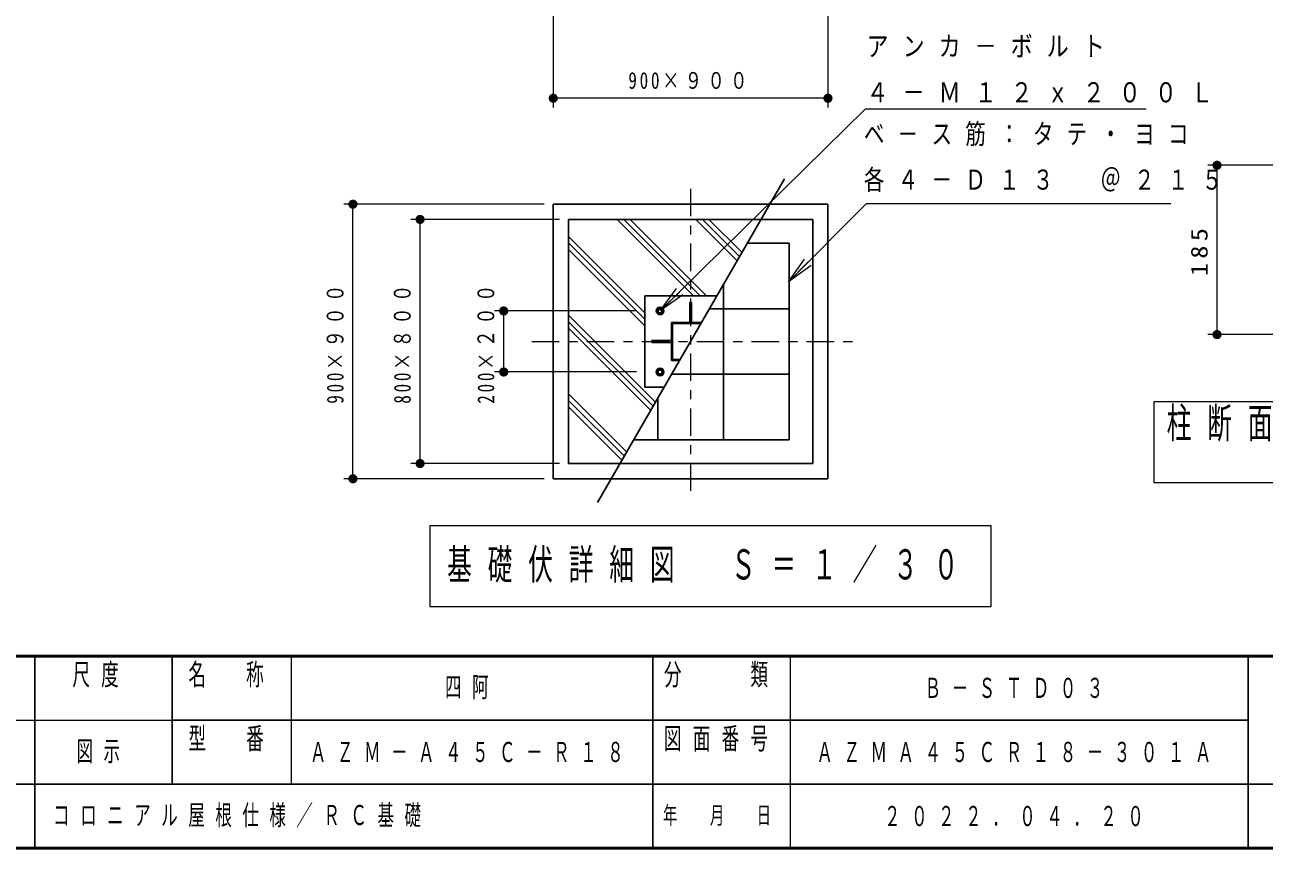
# Model space of a CAD drawing. Units: millimetres on the paper, with parts at other scales. Extents: x -385 to 8, y 0 to 267.
# Drawn here: x -203.6 to -68.2, y 0 to 90 of the extents above; entities that cross this region are included whole.
import ezdxf

# ---------------------------------------------------------------- set-up
doc = ezdxf.new("R2010")
doc.units = ezdxf.units.MM
doc.linetypes.add('USER2', pattern=[6, 3, -1, 1, -1])
doc.layers.add('LY_1', color=7, linetype='Continuous', lineweight=25)
doc.styles.add('ＭＳ ゴシック', font='')
doc.styles.get('ＭＳ ゴシック').set_extended_font_data('MS Gothic')

# ---------------------------------------------------------------- blocks, each defined once
blk = doc.blocks.new('filled_dot')
at = {"color": 0, "linetype": 'Continuous', "lineweight": -2, "const_width": 1.25}
blk.add_lwpolyline([(-0.625, 0, 1), (0.625, 0, 1)], format="xyb", close=True, dxfattribs=at)

msp = doc.modelspace()

# ---------------------------------------------------------------- linework, layer by layer
at = {"layer": 'LY_1', "lineweight": 13}
for p, q in [((-145.886, 107.031), (-145.886, 80.938)), ((-115.887, 107.031), (-115.887, 80.938)), ((-115.887, 81.938), (-145.886, 81.938)), ((-61.901, 74.614), (-74.401, 74.614)), ((-73.401, 56.114), (-73.401, 74.614)), ((-146.887, 70.364), (-168.762, 70.364)), ((-167.762, 40.364), (-167.762, 70.364)), ((-145.22, 68.698), (-161.427, 68.698)), ((-160.427, 42.031), (-160.427, 68.698)), ((-130.566, 60.364), (-138.899, 68.698)), ((-129.859, 60.364), (-138.192, 68.698)), ((-129.152, 60.364), (-137.485, 68.698)), ((-125.792, 64.189), (-130.301, 68.698)), ((-125.533, 64.637), (-129.594, 68.698)), ((-125.274, 65.085), (-128.886, 68.698)), ((-135.887, 58.501), (-144.22, 66.834)), ((-135.887, 57.794), (-144.22, 66.127)), ((-135.887, 57.087), (-144.22, 65.42)), ((-120.2, 61.893), (-118.432, 64.368)), ((-120.2, 61.893), (-118.079, 64.015)), ((-117.725, 63.661), (-120.2, 61.893)), ((-134.22, 58.698), (-132.432, 61.158)), ((-134.22, 58.698), (-132.081, 60.801)), ((-131.731, 60.445), (-134.22, 58.698)), ((-136.787, 58.698), (-152.299, 58.698)), ((-151.299, 52.031), (-151.299, 58.698)), ((-134.716, 48.732), (-144.22, 58.236)), ((-134.975, 48.284), (-144.22, 57.529)), ((-130.987, 58.114), (-130.787, 58.114)), ((-135.234, 47.835), (-144.22, 56.822)), ((-61.901, 56.114), (-74.401, 56.114)), ((-133.636, 55.264), (-133.636, 55.464)), ((-136.787, 52.031), (-152.299, 52.031)), ((-137.863, 43.281), (-144.22, 49.637)), ((-138.122, 42.832), (-144.22, 48.93)), ((-80.301, 48.764), (-80.301, 39.964)), ((-28.001, 48.764), (-80.301, 48.764)), ((-138.381, 42.384), (-144.22, 48.223)), ((-145.22, 42.031), (-161.427, 42.031)), ((-146.887, 40.364), (-168.762, 40.364)), ((-80.301, 39.964), (-28.001, 39.964)), ((-159.348, 35.221), (-159.348, 26.421)), ((-98.048, 35.221), (-159.348, 35.221)), ((-98.048, 26.421), (-98.048, 35.221)), ((-159.348, 26.421), (-98.048, 26.421)), ((-174.5, 21), (-174.5, 7)), ((-120, 21), (-120, 0)), ((-242.5, 14), (-187.5, 14))]:
    msp.add_line(p, q, dxfattribs=at)
at = {"layer": 'LY_1'}
for p, q in [((-141.045, 37.769), (-120.627, 73.135)), ((-145.887, 70.364), (-115.887, 70.364)), ((-145.887, 70.364), (-145.887, 40.364)), ((-115.887, 70.364), (-115.887, 40.364)), ((-144.22, 68.698), (-117.553, 68.698)), ((-144.22, 68.698), (-144.22, 42.031)), ((-117.553, 68.698), (-117.553, 42.031)), ((-124.68, 66.114), (-120.137, 66.114)), ((-120.137, 66.114), (-120.137, 44.614)), ((-127.303, 61.571), (-127.303, 44.614)), ((-135.887, 60.364), (-135.887, 50.364)), ((-135.887, 60.364), (-128, 60.364)), ((-130.987, 57.448), (-130.987, 59.614)), ((-130.987, 59.614), (-130.787, 59.614)), ((-130.787, 57.448), (-130.787, 59.614)), ((-134.429, 59.059), (-134.637, 58.698)), ((-134.637, 58.697), (-134.429, 58.337)), ((-134.012, 59.058), (-134.428, 59.058)), ((-134.428, 58.337), (-134.012, 58.337)), ((-133.804, 58.697), (-134.012, 59.058)), ((-134.012, 58.337), (-133.804, 58.698)), ((-128.818, 58.948), (-120.137, 58.948)), ((-132.97, 57.448), (-132.97, 53.281)), ((-129.684, 57.448), (-132.97, 57.448)), ((-132.863, 57.341), (-132.863, 53.388)), ((-129.746, 57.341), (-132.863, 57.341)), ((-132.97, 55.464), (-135.136, 55.464)), ((-135.136, 55.264), (-135.136, 55.464)), ((-132.97, 55.264), (-135.136, 55.264)), ((-132.97, 53.281), (-132.09, 53.281)), ((-132.863, 53.388), (-132.028, 53.388)), ((-134.637, 52.031), (-134.429, 52.392)), ((-134.429, 51.67), (-134.637, 52.031)), ((-134.428, 52.392), (-134.012, 52.392)), ((-134.012, 51.67), (-134.428, 51.67)), ((-134.012, 52.392), (-133.804, 52.031)), ((-133.803, 52.031), (-134.012, 51.67)), ((-132.956, 51.781), (-120.137, 51.781)), ((-135.887, 50.364), (-133.773, 50.364)), ((-134.47, 49.158), (-134.47, 44.614)), ((-137.093, 44.614), (-120.137, 44.614)), ((-144.22, 42.031), (-117.553, 42.031)), ((-145.887, 40.364), (-115.887, 40.364)), ((-202.5, 7), (-202.5, 0))]:
    msp.add_line(p, q, dxfattribs=at)
at = {"layer": 'LY_1', "linetype": 'USER2', "lineweight": 13}
for p, q in [((-130.887, 72.052), (-130.887, 38.676)), ((-148.224, 55.364), (-113.169, 55.364))]:
    msp.add_line(p, q, dxfattribs=at)
at = {"layer": 'LY_1', "lineweight": 50}
for p, q in [((-385, 21), (0, 21)), ((-385, 0), (0, 0))]:
    msp.add_line(p, q, dxfattribs=at)
at = {"layer": 'LY_1', "color": 211}
for p, q in [((-202.5, 21), (-202.5, 7)), ((-187.5, 21), (-187.5, 7)), ((-135, 21), (-135, 0)), ((-70, 21), (-70, 0)), ((-187.5, 14), (-70, 14)), ((-242.5, 7), (0, 7))]:
    msp.add_line(p, q, dxfattribs=at)
at = {"layer": 'LY_1', "lineweight": 13}
for points in [[(-134.22, 58.698), (-111.778, 80.772), (-81.133, 80.772)], [(-120.2, 61.893), (-111.671, 70.422), (-78.452, 70.422)]]:
    msp.add_lwpolyline(points, dxfattribs=at)
at = {"layer": 'LY_1'}
for centre, radius in [((-134.22, 58.698), 0.417), ((-134.22, 58.698), 0.361), ((-134.22, 58.698), 0.212), ((-134.22, 52.031), 0.417), ((-134.22, 52.031), 0.361), ((-134.22, 52.031), 0.212)]:
    msp.add_circle(centre, radius, dxfattribs=at)

# ---------------------------------------------------------------- block references
at = {"layer": 'LY_1', "lineweight": 13, "xscale": 0.4, "yscale": 0.4}
msp.add_blockref('filled_dot', (-145.886, 81.938), dxfattribs=at)
for p, rotation in [((-115.887, 81.938), 180), ((-73.401, 74.614), 270), ((-167.762, 70.364), 270), ((-160.427, 68.698), 270), ((-151.299, 58.698), 270), ((-73.401, 56.114), 90), ((-151.299, 52.031), 90), ((-160.427, 42.031), 90), ((-167.762, 40.364), 90)]:
    msp.add_blockref('filled_dot', p, dxfattribs=dict(at, rotation=rotation))

# ---------------------------------------------------------------- texts
at = {"layer": 'LY_1', "style": 'ＭＳ ゴシック'}
for s, insert, char_height, attachment_point in [('\\T1.64;\\W0.8;アンカ－ボルト', (-111.669, 87.572), 2.199, 4), ('\\T1.32;\\W0.75;900×９００', (-130.887, 82.938), 1.833, 8), ('\\T1.64;\\W0.8;４－Ｍ１２ｘ２００Ｌ', (-111.669, 82.572), 2.199, 4), ('\\T1.64;\\W0.75;ベ－ス筋：タテ・ヨコ', (-111.964, 77.922), 2.199, 4), ('\\T1.64;\\W0.75;各４－Ｄ１３\u3000＠２１５', (-111.964, 72.922), 2.199, 4), ('\\T1.64;\\W0.6;柱断面図\u3000Ｓ＝１／１０', (-78.901, 48.114), 3.299, 1), ('\\T1.64;\\W0.6;基礎伏詳細図\u3000Ｓ＝１／３０', (-128.698, 30.821), 3.299, 5), ('\\T1.64;\\W0.6;四阿', (-154.75, 17.5), 2.199, 5), ('\\T1.64;\\W0.6;Ｂ－ＳＴＤ０３', (-95, 17.5), 2.199, 5), ('\\T1.64;\\W0.6;図示', (-195, 10.5), 2.199, 5), ('\\T1.64;\\W0.6;ＡＺＭ－Ａ４５Ｃ－Ｒ１８', (-154.75, 10.5), 2.199, 5), ('\\T1.64;\\W0.6;ＡＺＭＡ４５ＣＲ１８－３０１Ａ', (-95, 10.5), 2.199, 5), ('\\T1.64;\\W0.6;コロニアル屋根仕様／ＲＣ基礎', (-200.5, 3.5), 2.199, 4), ('\\T1.64;\\W0.6;２０２２．０４．２０', (-95, 3.5), 2.199, 5)]:
    msp.add_mtext(s, dxfattribs=dict(at, insert=insert, char_height=char_height, attachment_point=attachment_point))
at = {"layer": 'LY_1', "char_height": 1.833, "attachment_point": 8, "rotation": 90, "style": 'ＭＳ ゴシック'}
for s, insert in [('\\T1.33;\\W1.15;185', (-74.401, 65.364)), ('\\T1.32;\\W0.75;900×９００', (-168.762, 55.364)), ('\\T1.32;\\W0.75;800×８００', (-161.427, 55.364)), ('\\T1.32;\\W0.75;200×２００', (-152.299, 55.364))]:
    msp.add_mtext(s, dxfattribs=dict(at, insert=insert))
at = {"layer": 'LY_1', "color": 4, "style": 'ＭＳ ゴシック'}
for s, insert, char_height, attachment_point in [('\\T1.64;\\W0.6;尺度', (-195.25, 20.167), 2.346, 2), ('\\T1.64;\\W0.6;名\u3000称', (-181, 20.167), 2.346, 2), ('\\T1.64;\\W0.6;分\u3000\u3000類', (-127.5, 20.167), 2.346, 2), ('\\T1.64;\\W0.6;型\u3000番', (-181, 13.167), 2.346, 2), ('\\T1.64;\\W0.6;図面番号', (-127.5, 13.167), 2.346, 2), ('\\T1.64;\\W0.6;年\u3000月\u3000日', (-127.5, 3.5), 1.906, 5)]:
    msp.add_mtext(s, dxfattribs=dict(at, insert=insert, char_height=char_height, attachment_point=attachment_point))

doc.saveas('drawing.dxf')
